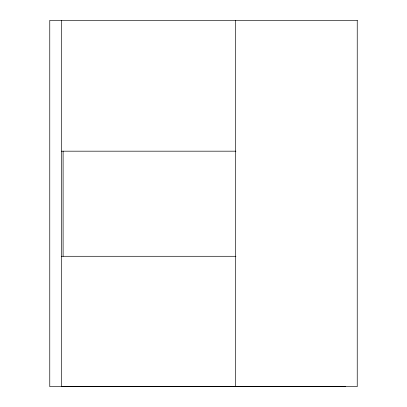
<?xml version="1.0" encoding="UTF-8"?>
<svg xmlns="http://www.w3.org/2000/svg" width="407" height="407" viewBox="0 0 407 407"><rect width="100%" height="100%" fill="white"/><g stroke="black" fill="none" stroke-linecap="round" stroke-linejoin="round"><path stroke-width="0.61" d="M61.528 151.18L235.902 151.18M61.528 256.288L235.902 256.288M61.528 386.492L345.472 386.65M235.658 20.35L235.658 386.65M63.1 151.18L63.1 256.288M61.528 20.35L61.528 386.65M357.234 20.35L49.766 20.35L49.766 386.65L357.234 386.65L357.234 20.35"/></g></svg>
